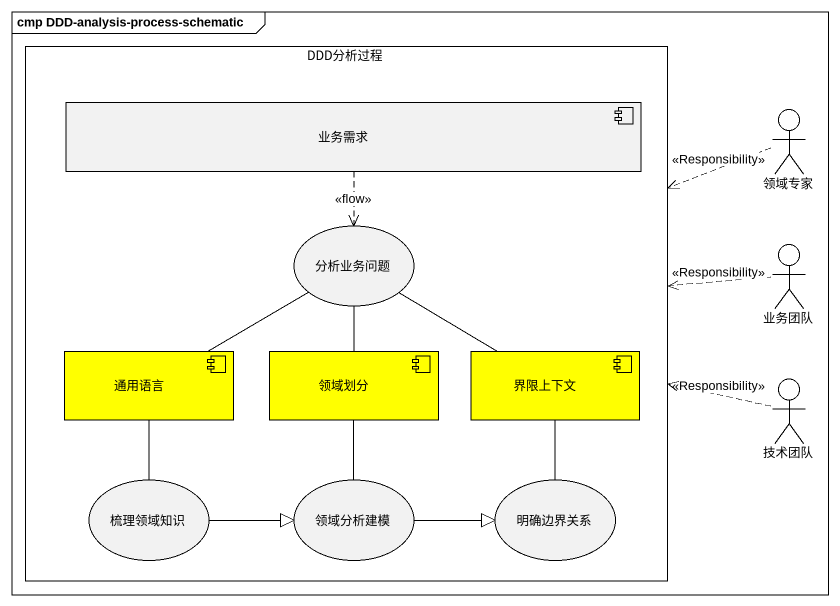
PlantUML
@startuml
mainframe cmp DDD-analysis-process-schematic
rectangle DDD分析过程 {
  component 业务需求
  usecase 分析业务问题
  component 通用语言 #FFFF00
  component 领域划分 #FFFF00
  component 界限上下文 #FFFF00
  usecase 梳理领域知识
  usecase 领域分析建模
  usecase 明确边界关系
}
actor 领域专家
actor 业务团队
actor 技术团队
业务需求 ..> 分析业务问题 : <<flow>>
领域专家 .left.> DDD分析过程 : <<Responsibility>>
分析业务问题 -left- 通用语言
分析业务问题 -- 领域划分
分析业务问题 -right- 界限上下文
业务团队 .left.> DDD分析过程 : <<Responsibility>>
技术团队 .left.> DDD分析过程 : <<Responsibility>>
梳理领域知识 -up- 通用语言
梳理领域知识 -right-|> 领域分析建模
领域分析建模 -up- 领域划分
领域分析建模 -right-|> 明确边界关系
明确边界关系 -up- 界限上下文
@enduml
